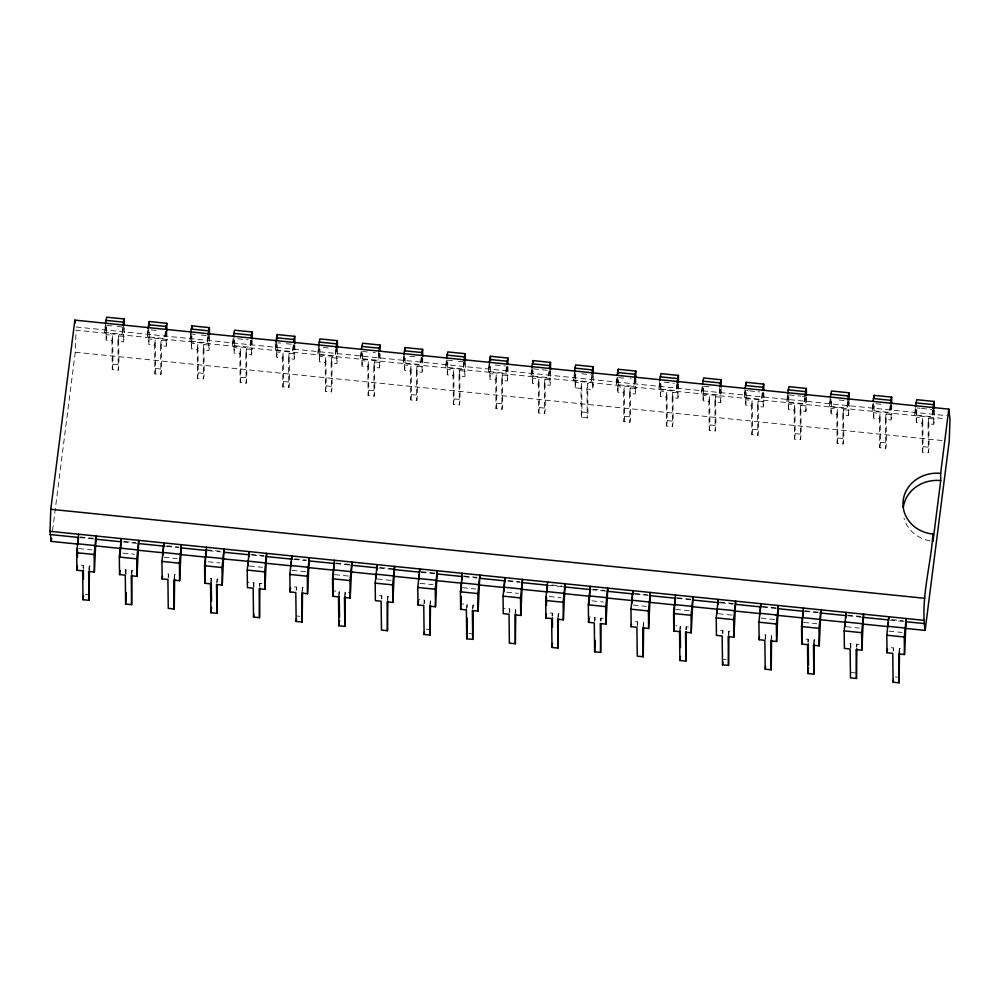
<?xml version="1.0" encoding="UTF-8"?>
<svg xmlns="http://www.w3.org/2000/svg" width="1000" height="1000" viewBox="0 0 1000 1000"><rect width="100%" height="100%" fill="white"/><g stroke="black" fill="none" stroke-linecap="round" stroke-linejoin="round"><path stroke-width="0.75" stroke-dasharray="5 3.75" d="M52.55 530.625L75.263 352.225L76.05 330.2L945.337 418.738M105.525 323.088L104.688 332.463L122.137 334.237L123.05 327.075L114.325 326.188M104.688 332.463L105.6 325.3L112.875 326.037M118.612 335.887L117.912 341.287L123.663 341.875L124.35 336.475L118.612 335.887L118.963 364.762L118.275 370.163L112.3 369.562L111.938 340.675L106.2 340.1L106.762 324.475M82.987 568.125L83.338 565.425L77.6 564.837M111.938 340.675L112.638 335.275L106.888 334.688M112.3 369.562L112.987 364.15L112.638 335.275M88.8 570.075L89.312 566.025L92.175 566.325M122.625 327.587L122.137 334.237M147.812 330.15L147.312 336.8L164.775 338.587L165.688 331.413M147.312 336.8L148.225 329.637M161.238 340.225L160.55 345.625L166.287 346.213L166.975 340.812L161.238 340.225L161.588 369.113L160.9 374.513L154.925 373.9L154.575 345.025L148.837 344.438L149.412 330.275M125.45 573.812L125.962 569.763L121.662 569.325M154.575 345.025L155.262 339.613L149.525 339.038M154.925 373.9L155.612 368.5L155.262 339.613M131.425 574.425L131.938 570.375L134.812 570.662M165.263 331.925L164.775 338.587M190.613 333.125L189.95 341.15L207.4 342.925L208.312 335.763L201.05 335.025M189.95 341.15L190.863 333.988L195.225 334.425M203.875 344.575L203.188 349.975L208.925 350.562L209.613 345.15L203.875 344.575L204.225 373.45L203.538 378.85L197.562 378.237L197.213 349.363L191.462 348.775L192.025 333.162M168.088 578.162L168.6 574.1L164.288 573.663M197.213 349.363L197.9 343.963L192.15 343.375M197.562 378.237L198.25 372.837L197.9 343.963M174.062 578.763L174.575 574.712L180.312 575.3M207.9 336.275L207.4 342.925M233.075 338.837L232.587 345.487L250.037 347.262L250.95 340.1M232.587 345.487L233.5 338.325M246.5 348.913L245.812 354.312L251.55 354.9L252.237 349.5L246.5 348.913L246.85 377.788L246.163 383.2L240.188 382.587L239.838 353.713L234.1 353.125L234.675 338.963M210.712 582.5L211.225 578.45L206.925 578.013M239.838 353.713L240.525 348.3L234.788 347.713M240.188 382.587L240.875 377.188L240.525 348.3M216.688 583.112L217.2 579.05L220.075 579.35M250.525 340.613L250.037 347.262M275.938 341.825L275.275 349.837L292.725 351.613L293.637 344.45M275.275 349.837L276.188 342.675L280.55 343.113M289.188 353.263L288.5 358.663L294.237 359.25L294.925 353.85L289.188 353.263L289.538 382.137L288.85 387.537L282.875 386.938L282.525 358.05L276.788 357.475L277.35 341.85M253.35 586.838L253.863 582.788L248.125 582.2M282.525 358.05L283.212 352.65L277.475 352.062M282.875 386.938L283.562 381.525L283.212 352.65M259.488 586.1L259.837 583.4L262.712 583.688M293.212 344.963L292.725 351.613M318.387 347.525L317.9 354.175L335.363 355.962L336.275 348.787M317.9 354.175L318.812 347.013M331.825 357.6L331.138 363L336.875 363.587L337.562 358.188L331.825 357.6L332.175 386.475L331.488 391.887L325.513 391.275L325.163 362.4L319.413 361.812L320 347.65M296.15 589.837L296.488 587.125L292.188 586.688M325.163 362.4L325.85 356.987L320.112 356.413M325.513 391.275L326.2 385.875L325.85 356.987M301.95 591.788L302.462 587.737L308.212 588.325M335.85 349.3L335.363 355.962M361.025 351.863L360.538 358.525L377.987 360.3L378.9 353.137L373.088 352.537M360.538 358.525L361.45 351.362L367.262 351.95M374.45 361.938L373.762 367.35L379.5 367.938L380.188 362.525L374.45 361.938L374.812 390.825L374.113 396.225L368.137 395.613L367.788 366.737L362.05 366.15L362.612 350.538M338.5 596.888L339.188 591.475L333.438 590.9M367.788 366.737L368.475 361.337L362.738 360.75M368.137 395.613L368.825 390.213L368.475 361.337M344.475 597.487L345.163 592.087L349.462 592.525M378.825 350.925L377.987 360.3M403.65 356.213L403.162 362.863L420.625 364.637L421.538 357.475M403.162 362.863L404.075 355.7M417.088 366.287L416.4 371.688L422.137 372.275L422.825 366.875L417.088 366.287L417.438 395.163L416.75 400.562L410.775 399.963L410.425 371.075L404.688 370.5L405.262 356.337M381.475 598.525L381.812 595.825L376.075 595.237M410.425 371.075L411.112 365.675L405.375 365.087M410.775 399.963L411.463 394.562L411.112 365.675M387.275 600.487L387.788 596.425L390.662 596.725M421.112 357.987L420.625 364.637M446.287 360.55L445.8 367.2L463.25 368.988L464.162 361.825M445.8 367.2L446.712 360.037L452.525 360.637M459.712 370.625L459.025 376.037L464.775 376.613L465.462 371.213L459.712 370.625L460.075 399.513L459.387 404.913L453.413 404.3L453.05 375.425L447.312 374.837L447.9 360.675M423.925 604.212L424.45 600.163L418.7 599.575M453.05 375.425L453.738 370.025L448 369.438M453.413 404.3L454.1 398.9L453.738 370.025M429.738 606.175L430.425 600.775L433.288 601.062M463.738 362.325L463.25 368.988M489.087 363.525L488.425 371.55L505.887 373.325L506.8 366.163M488.425 371.55L489.338 364.387M502.35 374.975L501.662 380.375L507.4 380.962L508.088 375.55L502.35 374.975L502.7 403.85L502.013 409.25L496.037 408.65L495.688 379.762L489.95 379.175L490.525 365.025M466.388 609.913L467.075 604.5L461.337 603.925M495.688 379.762L496.375 374.363L490.637 373.775M496.037 408.65L496.725 403.237L496.375 374.363M472.537 609.163L473.05 605.112L475.925 605.4M506.375 366.675L505.887 373.325M531.55 369.237L531.062 375.887L548.513 377.663L549.25 371.938M531.062 375.887L531.975 368.725L540.7 369.613M544.975 379.312L544.288 384.712L550.037 385.3L550.725 379.9L544.975 379.312L545.337 408.188L544.65 413.6L538.675 412.987L538.312 384.113L532.575 383.525L533.162 369.363M509.188 612.9L509.712 608.85L503.963 608.263M538.312 384.113L539 378.7L533.263 378.125M538.675 412.987L539.362 407.587L539 378.7M515 614.862L515.688 609.45L518.55 609.75M549 371.012L548.513 377.663M574.525 370.85L573.688 380.238L591.15 382.013L592.062 374.85M573.688 380.238L575.013 371.475L575.212 387.863L580.95 388.45L581.3 417.325L587.275 417.938L587.962 412.537L587.612 383.65L593.35 384.237L592.663 389.637L586.925 389.062L587.612 383.65M575.212 387.863L575.788 373.7M552 615.887L552.337 613.188L548.038 612.75M580.95 388.45L581.638 383.05L575.9 382.463M581.3 417.325L581.987 411.925L581.638 383.05M557.8 617.85L558.312 613.8L561.188 614.087M591.638 375.35L591.15 382.013M616.812 377.925L616.325 384.575L633.775 386.35L634.688 379.188L630.325 378.738M616.325 384.575L617.238 377.413L624.513 378.15M630.237 388L629.55 393.4L635.3 393.988L635.988 388.575L630.237 388L630.6 416.875L629.913 422.275L623.938 421.675L623.575 392.788L617.837 392.212L618.425 378.05M594.45 621.587L594.975 617.525L589.237 616.95M623.575 392.788L624.263 387.388L618.525 386.8M623.938 421.675L624.625 416.262L624.263 387.388M600.6 620.837L600.95 618.138L606.688 618.725M634.612 376.975L633.775 386.35M659.45 382.262L658.95 388.913L676.413 390.7L677.325 383.525M658.95 388.913L659.688 383.188M672.875 392.337L672.188 397.738L677.925 398.325L678.612 392.925L672.875 392.337L673.225 421.213L672.537 426.625L666.562 426.012L666.213 397.137L660.475 396.55L661.05 382.388M637.263 624.575L637.6 621.875L631.862 621.287M666.213 397.137L666.9 391.725L661.162 391.15M666.562 426.012L667.25 420.613L666.9 391.725M642.887 627.888L643.575 622.487L646.45 622.775M676.9 384.038L676.413 390.7M702.138 386.613L701.65 393.263L719.1 395.037L719.825 389.312M701.65 393.263L702.55 386.1L709.825 386.838M715.562 396.688L714.875 402.088L720.612 402.675L721.3 397.275L715.562 396.688L715.913 425.562L715.225 430.975L709.25 430.363L708.9 401.488L703.162 400.9L703.737 386.737M679.55 631.625L680.238 626.213L675.925 625.775M708.9 401.488L709.587 396.075L703.85 395.487M709.25 430.363L709.938 424.963L709.587 396.075M685.863 629.525L686.213 626.825L689.075 627.112M719.587 388.387L719.1 395.037M744.938 389.588L744.275 397.612L761.737 399.387L762.638 392.225M744.275 397.612L745.188 390.438L748.1 390.737M758.2 401.025L757.513 406.438L763.25 407.013L763.938 401.613L758.2 401.025L758.55 429.913L757.862 435.312L751.888 434.7L751.538 405.825L745.788 405.238L746.35 389.613M722.525 633.263L722.862 630.562L717.125 629.975M751.538 405.825L752.225 400.425L746.475 399.837M751.888 434.7L752.575 429.3L752.225 400.425M728.325 635.225L728.838 631.163L733.15 631.6M762.225 392.725L761.737 399.387M787.4 395.288L786.912 401.95L804.362 403.725L805.088 398M786.912 401.95L787.825 394.787M800.825 405.375L800.138 410.775L805.875 411.362L806.562 405.95L800.825 405.375L801.175 434.25L800.487 439.65L794.513 439.05L794.163 410.163L788.425 409.588L789 395.425M765.037 638.962L765.55 634.9L761.25 634.462M794.163 410.163L794.85 404.762L789.112 404.175M794.513 439.05L795.2 433.638L794.85 404.762M770.837 640.913L771.525 635.513L774.4 635.812M804.85 397.075L804.362 403.725M830.2 398.275L829.538 406.287L847 408.062L847.913 400.9M829.538 406.287L830.45 399.125M843.462 409.712L842.775 415.112L848.512 415.7L849.2 410.3L843.462 409.712L843.812 438.587L843.125 444L837.15 443.387L836.8 414.513L831.05 413.925L831.612 398.3M807.837 641.95L808.188 639.25L802.45 638.663M836.8 414.513L837.487 409.1L831.737 408.525M837.15 443.387L837.837 437.987L837.487 409.1M813.65 643.913L814.163 639.85L819.9 640.438M847.487 401.413L847 408.062M872.663 403.975L872.175 410.637L889.625 412.413L890.537 405.25L887.625 404.95M872.175 410.637L873.088 403.462M886.087 414.05L885.4 419.462L891.137 420.037L891.825 414.637L886.087 414.05L886.438 442.938L885.75 448.338L879.775 447.725L879.425 418.85L873.688 418.263L874.262 404.1M850.3 647.638L850.812 643.587L846.513 643.15M879.425 418.85L880.113 413.45L874.375 412.863M879.775 447.725L880.462 442.325L880.113 413.45M856.45 646.9L856.8 644.2L862.537 644.788M890.288 404.387L889.625 412.413M915.288 408.325L914.8 414.975L932.262 416.75L933.175 409.588M914.8 414.975L915.713 407.812L920.075 408.25M928.725 418.4L928.037 423.8L933.775 424.387L934.463 418.988L928.725 418.4L929.075 447.275L928.388 452.675L922.412 452.075L922.062 423.188L916.325 422.612L916.9 408.45M893.112 650.638L893.45 647.938L887.712 647.35M922.062 423.188L922.75 417.788L917.013 417.2M922.412 452.075L923.1 446.662L922.75 417.788M898.913 652.588L899.425 648.538L902.3 648.838M932.75 410.1L932.262 416.75M151.137 329.938L158.412 330.675M237.862 338.775L248.038 339.812M286.363 343.713L292.188 344.3M323.175 347.463L330.45 348.2M409.9 356.287L415.712 356.887M458.35 361.225L462.713 361.675M495.163 364.975L505.337 366.012M542.15 369.762L549.425 370.5M581.875 373.812L590.6 374.7M664.237 382.2L674.412 383.237M749.55 390.887L759.737 391.925M789.275 394.938L800.913 396.112M802.362 396.262L805.275 396.562M839.175 400.012L845 400.613M875.987 403.762L881.812 404.363M921.538 408.4L931.712 409.438M76.013 326.975L946.85 415.675M75.263 352.225L943 440.6M112.987 364.15L118.963 364.762M155.612 368.5L161.588 369.113M198.25 372.837L204.225 373.45M240.875 377.188L246.85 377.788M283.562 381.525L289.538 382.137M326.2 385.875L332.175 386.475M368.825 390.213L374.812 390.825M411.463 394.562L417.438 395.163M454.1 398.9L460.075 399.513M496.725 403.237L502.7 403.85M539.362 407.587L545.337 408.188M581.987 411.925L587.962 412.537M624.625 416.262L630.6 416.875M667.25 420.613L673.225 421.213M709.938 424.963L715.913 425.562M752.575 429.3L758.55 429.913M795.2 433.638L801.175 434.25M837.837 437.987L843.812 438.587M880.462 442.325L886.438 442.938M923.1 446.662L929.075 447.275M80.125 536.95L93.225 538.288M124.213 541.438L135.85 542.625M166.85 545.788L178.487 546.962M206.575 549.825L219.662 551.163M250.662 554.325L263.75 555.65M294.738 558.812L306.375 560M335.975 563.013L350.525 564.487M380.062 567.5L393.15 568.837M421.238 571.688L434.338 573.025M463.875 576.038L476.962 577.362M507.962 580.525L519.6 581.712M552.05 585.013L562.225 586.05M593.225 589.212L604.862 590.4M634.4 593.4L647.487 594.738M677.025 597.75L691.575 599.225M719.663 602.087L734.212 603.575M762.35 606.438L776.9 607.913M804.987 610.775L818.075 612.112M847.613 615.125L860.7 616.45M891.7 619.612L903.337 620.8M79.538 537.537L93.5 538.962M123 541.962L136.962 543.387M166.462 546.388L178.875 547.663M208.375 550.662L220.787 551.925M251.838 555.087L264.262 556.35M293.75 559.362L306.175 560.625M335.662 563.625L349.637 565.05M379.125 568.05L393.1 569.475M421.037 572.325L435.012 573.75M464.5 576.75L476.925 578.013M507.975 581.175L520.388 582.438M548.325 585.288L562.3 586.712M591.8 589.712L605.763 591.138M635.262 594.138L647.675 595.4M677.175 598.413L691.137 599.837M720.638 602.837L733.05 604.1M762.55 607.1L776.525 608.525M804.463 611.375L818.438 612.8M847.925 615.8L861.9 617.225M889.837 620.075L903.812 621.487M78.85 548.6L91.938 549.925M122.938 553.088L134.575 554.275M164.112 557.275L177.2 558.612M208.2 561.775L219.838 562.95M249.375 565.962L262.462 567.3M292.013 570.3L306.55 571.788M334.7 574.65L349.237 576.138M377.325 579L391.875 580.475M419.963 583.337L433.05 584.675M462.587 587.675L475.688 589.012M506.675 592.175L518.312 593.35M549.312 596.512L560.95 597.7M591.938 600.85L603.575 602.038M633.112 605.05L646.213 606.388M675.75 609.388L690.3 610.875M718.375 613.737L732.925 615.212M761.075 618.075L777.075 619.712M803.7 622.425L816.787 623.75M846.338 626.763L859.425 628.1M888.962 631.112L902.05 632.438M85.188 594.45L88.175 594.75M296.85 616.013L299.837 616.312M426.287 629.2L430.775 629.65M468.925 633.538L473.4 633.987M723.225 659.438L726.213 659.737M851.175 672.475L855.65 672.925M895.3 676.963L899.775 677.425M934.35 410.225L934.463 418.988M933.587 409.487L933.775 424.387M928.037 423.8L928.388 452.675M916.15 409.2L916.325 422.612M899.425 648.538L899.475 653.1M891.7 404.425L891.825 414.637M890.962 405.15L891.137 420.037M893.45 647.938L893.487 650.975M885.4 419.462L885.75 448.338M873.5 403.363L873.688 418.263M856.8 644.2L856.825 647.237M849.087 401.538L849.2 410.3M848.325 400.8L848.512 415.7M850.812 643.587L850.875 648.15M842.775 415.112L843.125 444M830.875 399.025L831.05 413.925M814.163 639.85L814.212 644.412M806.462 397.2L806.562 405.95M805.713 397.95L805.875 411.362M808.188 639.25L808.225 642.288M800.138 410.775L800.487 439.65M788.238 394.688L788.425 409.588M771.525 635.513L771.562 638.55M763.825 392.85L763.938 401.613M763.062 392.113L763.25 407.013M765.55 634.9L765.612 639.462M757.513 406.438L757.862 435.312M745.612 390.337L745.788 405.238M728.838 631.163L728.9 635.725M721.2 388.512L721.3 397.275M720.45 389.263L720.612 402.675M722.862 630.562L722.9 633.6M714.875 402.088L715.225 430.975M702.975 386L703.162 400.9M686.213 626.825L686.25 629.862M678.512 384.162L678.612 392.925M677.75 383.425L677.925 398.325M680.238 626.213L680.275 629.25M672.188 397.738L672.537 426.625M660.312 383.137L660.475 396.55M643.575 622.487L643.612 625.525M635.862 378.363L635.988 388.575M635.1 377.6L635.3 393.988M637.6 621.875L637.663 626.438M629.55 393.4L629.913 422.275M617.663 377.312L617.837 392.212M600.95 618.138L600.988 621.175M593.25 375.487L593.35 384.237M592.463 373.25L592.663 389.637M594.975 617.525L595.013 620.575M586.925 389.062L587.275 417.938M558.312 613.8L558.35 616.838M550.612 371.138L550.725 379.9M549.837 368.913L550.037 385.3M552.337 613.188L552.375 616.225M544.288 384.712L544.65 413.6M532.4 368.625L532.575 383.525M515.688 609.45L515.725 612.5M507.987 366.8L508.088 375.55M507.212 366.062L507.4 380.962M509.712 608.85L509.75 611.888M501.662 380.375L502.013 409.25M489.75 362.788L489.95 379.175M473.05 605.112L473.088 608.15M465.35 362.45L465.462 371.213M464.575 360.225L464.775 376.613M467.075 604.5L467.113 607.55M459.025 376.037L459.387 404.913M447.137 359.938L447.312 374.837M430.425 600.775L430.462 603.812M422.713 358.113L422.825 366.875M421.95 357.375L422.137 372.275M424.45 600.163L424.487 603.2M416.4 371.688L416.75 400.562M404.5 355.6L404.688 370.5M387.788 596.425L387.825 599.475M380.087 353.775L380.188 362.525M379.325 353.038L379.5 367.938M381.812 595.825L381.85 598.862M373.762 367.35L374.113 396.225M361.863 351.25L362.05 366.15M345.163 592.087L345.2 595.125M337.45 349.425L337.562 358.188M336.675 347.2L336.875 363.587M339.188 591.475L339.225 594.513M331.138 363L331.488 391.887M319.212 345.425L319.413 361.812M302.462 587.737L302.5 590.775M294.825 345.087L294.925 353.85M294.062 344.35L294.237 359.25M296.488 587.125L296.525 590.175M288.5 358.663L288.85 387.537M276.6 342.575L276.788 357.475M259.837 583.4L259.875 586.438M252.113 339.275L252.237 349.5M251.375 340L251.55 354.9M253.863 582.788L253.912 587.35M245.812 354.312L246.163 383.2M233.9 336.737L234.1 353.125M217.2 579.05L217.237 582.1M209.5 336.4L209.613 345.15M208.725 334.175L208.925 350.562M211.225 578.45L211.287 583M203.188 349.975L203.538 378.85M191.262 332.388L191.462 348.775M174.575 574.712L174.625 579.275M166.85 330.6L166.975 340.812M166.112 331.312L166.287 346.213M168.6 574.1L168.637 577.15M160.55 345.625L160.9 374.513M148.637 328.05L148.837 344.438M131.938 570.375L131.975 573.413M124.237 327.713L124.35 336.475M123.462 325.487L123.663 341.875M125.962 569.763L126.025 574.325M117.912 341.287L118.275 370.163M106.025 325.2L106.2 340.1M89.312 566.025L89.362 570.588M83.338 565.425L83.375 568.462M930.1 540.887A33.788 30.55 -0.7 0 1 904 518.1"/><path stroke-width="1.5" d="M77.575 544.075L51.188 541.388L50 531.312L50.788 509.288L74.875 320.125L948.812 409.137L950 419.212L949.212 441.238L925.125 630.4L904.95 628.337M925.125 630.4C920.438 598.3 930.9 566 932.913 534.075A33.788 30.55 -0.7 0 1 903.213 500.3A33.788 30.55 -0.7 0 1 940.638 473.363L948.812 409.137M89.388 572.112L88.975 600.312L83 599.7L82.65 570.825L76.912 570.237L76.688 552.725L78.65 534.237M94.362 572.013L94.15 554.5L96.1 536.013L94.362 572.013L88.625 571.438L88.975 600.312M132 574.925L131.613 604.65L125.638 604.05L125.275 575.163L119.537 574.575L119.325 557.062L121.275 538.575L120.062 555.763M137 576.362L136.775 558.85L138.725 540.35L137 576.362L131.25 575.775L131.613 604.65M174.625 579.275L174.237 609L168.263 608.387L167.913 579.513L162.175 578.925L161.95 561.413L163.912 542.913L162.775 555.638M179.625 580.7L179.412 563.188L181.363 544.7L179.625 580.7L173.888 580.112L174.237 609M217.275 585.138L216.875 613.337L210.9 612.725L210.538 583.85L204.8 583.263L204.587 565.75L206.537 547.263M205.538 558.488L204.8 583.263M222.262 585.037L222.037 567.525L224 549.038L222.262 585.037L216.513 584.462L216.875 613.337M259.887 587.962L259.5 617.675L253.525 617.075L253.175 588.188L247.438 587.612L247.225 570.087L249.175 551.6L248.837 557.038M247.925 565.812L248.287 561.337L221.938 558.775M264.887 589.388L264.675 571.875L266.625 553.375L264.887 589.388L259.15 588.8L259.5 617.675M302.525 592.3L302.137 622.025L296.163 621.413L295.8 592.537L290.062 591.95L289.85 574.438L291.8 555.938L291.837 558.513M307.525 593.725L307.312 576.213L309.262 557.725L307.525 593.725L301.775 593.138L302.137 622.025M345.213 596.65L344.825 626.375L338.85 625.763L338.5 596.888L332.75 596.3L332.537 578.787L334.487 560.288M333.488 571.512L332.75 596.3M350.213 598.075L350 580.562L351.95 562.062L350.213 598.075L344.475 597.487L344.825 626.375M387.85 600.988L387.45 630.712L381.475 630.1L381.125 601.225L375.387 600.638L375.175 583.125L377.125 564.637L376.788 570.062M375.875 578.85L376.238 574.362M392.837 602.413L392.625 584.9L394.575 566.413L392.837 602.413L387.1 601.838L387.45 630.712M430.475 605.325L430.087 635.05L424.113 634.45L423.762 605.562L418.013 604.987L417.8 587.463L419.75 568.975L419.787 571.55M435.475 606.763L435.262 589.25L437.212 570.75L435.475 606.763L429.738 606.175L430.087 635.05M473.125 611.188L472.713 639.4L466.737 638.787L466.388 609.913L460.65 609.325L460.438 591.812L462.388 573.312L461.875 580.188M461.5 583.05L461.188 592M478.1 611.1L477.887 593.587L479.837 575.1L478.1 611.1L472.362 610.513L472.713 639.4M515.737 614.012L515.35 643.737L509.375 643.125L509.025 614.25L503.275 613.663L503.062 596.15L505.012 577.663L503.762 591.875M520.737 615.45L520.525 597.925L522.475 579.438L520.737 615.45L515 614.862L515.35 643.737M558.375 618.362L557.975 648.075L552 647.475L551.65 618.587L545.913 618.013L545.7 600.487L547.65 582M563.362 619.788L563.15 602.275L565.1 583.775L563.362 619.788L557.625 619.2L557.975 648.075M601.025 624.225L600.612 652.425L594.637 651.812L594.288 622.938L588.538 622.35L588.325 604.837L590.275 586.337L589.062 603.538M606 624.125L605.788 606.613L607.737 588.125L606 624.125L600.262 623.538L600.612 652.425M643.637 627.038L643.238 656.762L637.263 656.15L636.912 627.275L631.175 626.688L630.962 609.175L632.913 590.688L631.788 603.413M648.625 628.475L648.413 610.95L650.362 592.463L648.625 628.475L642.887 627.888L643.238 656.762M686.263 631.388L685.875 661.112L679.9 660.5L679.55 631.625L673.812 631.038L673.587 613.525L675.55 595.025M674.538 606.25L673.812 631.038M691.263 632.812L691.05 615.3L693 596.8L691.263 632.812L685.525 632.225L685.875 661.112M728.913 637.25L728.512 665.45L722.537 664.837L722.175 635.962L716.438 635.375L716.225 617.863L718.175 599.375L717.837 604.8M716.925 613.587L717.3 609.1M733.9 637.15L733.675 619.637L735.625 601.15L733.9 637.15L728.15 636.575L728.512 665.45M771.587 640.075L771.2 669.8L765.225 669.188L764.862 640.312L759.125 639.725L758.913 622.212L760.863 603.713L759.987 613.45M776.587 641.5L776.375 623.987L778.325 605.5L776.587 641.5L770.837 640.913L771.2 669.8M814.212 644.412L813.825 674.137L807.85 673.525L807.5 644.65L801.762 644.062L801.55 626.55L803.5 608.062M802.487 619.288L801.762 644.062M819.212 645.85L819 628.325L820.95 609.837L819.212 645.85L813.475 645.263L813.825 674.137M856.85 648.763L856.462 678.475L850.487 677.875L850.125 648.988L844.388 648.413L844.175 630.887L846.125 612.4L845.8 617.837M844.875 626.613L845.25 622.137M861.85 650.188L861.637 632.675L863.587 614.175L861.85 650.188L856.1 649.6L856.462 678.475M899.475 653.1L899.087 682.825L893.112 682.212L892.763 653.337L887.025 652.75L886.812 635.237L888.763 616.75L888.787 619.312M904.475 654.525L904.262 637.013L906.213 618.525L904.475 654.525L898.737 653.95L899.087 682.825M51.188 541.388L51.575 538.312M105.525 323.088L106.675 317.175L124.138 318.95L124.2 324.787M77.763 543.962L78.487 538.237M76.912 570.237L77.425 566.188M83 599.7L83.513 595.65M122.975 324.862L124.138 318.95M147.975 328.787L149.312 321.525L166.762 323.3L166.85 330.6M119.537 574.575L120.05 570.525M125.638 604.05L126.25 592.562M165.613 329.2L166.762 323.3M190.613 333.125L191.938 325.863L209.4 327.638L209.488 334.938M162.175 578.925L162.512 576.225M208.062 334.913L209.4 327.638M233.412 336.112L234.575 330.2L252.025 331.975L252.1 337.825M205.837 555.562L206.575 549.825M210.9 612.725L211.588 607.325M250.875 337.887L252.025 331.975M275.938 341.825L277.262 334.55L294.713 336.325L294.8 343.625M253.525 617.075L253.875 614.375M293.562 342.238L294.713 336.325M318.562 346.163L319.887 338.888L337.35 340.675L337.438 347.975M290.925 565.675L291.462 561.375M290.062 591.95L290.575 587.9M296.163 621.413L296.5 618.713M336.025 347.938L337.35 340.675M361.375 349.137L362.525 343.237L379.975 345.012L380.05 350.85M333.787 568.587L334.525 562.863M338.85 625.763L339.538 620.363M378.825 350.925L379.975 345.012M403.825 354.85L405.15 347.575L422.612 349.35L422.7 356.65M421.463 355.262L422.612 349.35M446.637 357.825L447.788 351.925L465.238 353.7L465.337 361M418.875 578.713L419.425 574.412M418.013 604.987L418.537 600.925M424.113 634.45L424.45 631.737M463.913 360.962L465.238 353.7M489.263 362.175L490.425 356.262L507.875 358.038L507.95 363.875M460.65 609.325L461.25 596.475M466.737 638.787L467.25 618.188M506.725 363.95L507.875 358.038M531.725 367.875L533.05 360.6L550.5 362.388L550.6 369.675M549.35 368.288L550.5 362.388M574.525 370.85L575.688 364.95L593.138 366.725L593.225 374.025M546.763 591.737L547.5 586M545.913 618.013L546.425 613.95M552 647.475L552.525 643.425M591.812 373.988L593.138 366.725M617.163 375.2L618.312 369.288L635.775 371.062L635.837 376.9M588.538 622.35L589.062 618.3M594.637 651.812L595.25 640.325M634.612 376.975L635.775 371.062M659.613 380.9L660.95 373.625L678.4 375.412L678.487 382.7M631.175 626.688L631.525 623.987M677.075 382.675L678.4 375.412M702.475 383.888L703.637 377.975L721.087 379.75L721.175 387.05M674.85 603.325L675.575 597.6M679.9 660.5L680.413 656.45M719.762 387.025L721.087 379.75M745.113 388.225L746.263 382.325L763.725 384.1L763.787 389.938M722.537 664.837L722.875 662.138M762.562 390L763.725 384.1M787.575 393.938L788.9 386.662L806.35 388.438L806.438 395.737M759.125 639.725L759.475 637.025M765.225 669.188L765.562 666.488M805.025 395.712L806.35 388.438M830.375 396.912L831.525 391L848.988 392.788L849.075 400.075M802.8 616.362L803.525 610.625M807.85 673.525L808.538 668.125M847.663 400.05L848.988 392.788M873 401.25L874.163 395.35L891.612 397.125L891.688 402.962M890.462 403.038L891.612 397.125M915.462 406.962L916.787 399.688L934.25 401.463L934.338 408.762M887.875 626.475L888.425 622.175M887.025 652.75L887.537 648.7M893.112 682.212L893.462 679.513M932.925 408.738L934.25 401.463M940.638 473.363L940.725 480.575L933 541.3L932.913 534.075M105.875 320.363L123.325 322.137M148.5 324.7L165.95 326.475M191.137 329.05L208.588 330.825M233.762 333.387L251.225 335.163M276.45 337.738L293.913 339.513M319.088 342.075L336.538 343.85M361.712 346.425L379.175 348.2M404.35 350.763L421.8 352.537M446.975 355.1L464.438 356.875M489.613 359.45L507.062 361.225M532.238 363.787L549.7 365.562M574.875 368.125L592.325 369.913M617.5 372.475L634.963 374.25M660.138 376.812L677.588 378.587M702.825 381.163L720.288 382.938M745.462 385.5L762.913 387.287M788.088 389.85L805.55 391.625M830.725 394.188L848.175 395.962M873.35 398.525L890.812 400.312M915.987 402.875L933.438 404.65M50.788 509.288L924.737 598.3M50 531.312L923.95 620.325M50.038 534.538L77.975 537.375M95.05 539.125L121.45 541.812M138.525 543.55L164.913 546.237M180.438 547.812L206.825 550.5M223.9 552.238L248.738 554.775M265.812 556.512L292.2 559.2M309.275 560.938L334.113 563.462M351.188 565.212L377.575 567.9M393.1 569.475L419.487 572.163M436.562 573.9L462.95 576.587M480.025 578.325L504.862 580.862M521.938 582.6L546.775 585.125M563.85 586.862L590.237 589.55M607.312 591.3L633.713 593.987M649.225 595.562L675.625 598.25M692.7 599.987L719.087 602.675M736.162 604.412L761 606.95M778.075 608.688L802.913 611.213M819.987 612.95L846.375 615.638M863.45 617.388L888.288 619.913M905.362 621.65L923.988 623.55M77.425 543.763L94.887 545.538M120.062 548.112L137.513 549.888M162.688 552.45L180.15 554.225M205.325 556.788L222.775 558.562M247.963 561.138L265.413 562.913M290.587 565.475L308.05 567.25M333.275 569.825L350.737 571.6M375.913 574.163L393.363 575.938M418.537 578.513L436 580.288M461.175 582.85L478.625 584.625M503.8 587.188L521.263 588.975M546.438 591.538L563.888 593.312M589.062 595.875L606.525 597.65M631.7 600.212L649.15 602M674.325 604.562L691.787 606.337M716.963 608.9L734.412 610.675M759.65 613.25L777.113 615.025M802.288 617.587L819.737 619.375M844.912 621.938L862.375 623.713M887.55 626.275L905 628.05M94.65 545.812L121.037 548.5M138.112 550.237L162.95 552.762M180.025 554.513L204.862 557.038M265.4 563.2L291.788 565.887M307.312 567.475L333.7 570.163M350.775 571.9L377.163 574.587M394.237 576.325L419.075 578.85M436.15 580.6L460.988 583.125M478.062 584.862L504.45 587.55M521.525 589.288L546.362 591.825M563.438 593.562L589.837 596.25M606.912 597.987L631.75 600.513M648.825 602.25L675.212 604.938M690.738 606.525L717.125 609.212M734.2 610.95L760.588 613.638M776.112 615.225L802.5 617.913M819.575 619.65L845.962 622.337M863.037 624.075L887.875 626.6M76.688 552.725L94.15 554.5M119.325 557.062L136.775 558.85M161.95 561.413L179.412 563.188M204.587 565.75L222.037 567.525M247.225 570.087L264.675 571.875M289.85 574.438L307.312 576.213M332.537 578.787L350 580.562M375.175 583.125L392.625 584.9M417.8 587.463L435.262 589.25M460.438 591.812L477.887 593.587M503.062 596.15L520.525 597.925M545.7 600.487L563.15 602.275M588.325 604.837L605.788 606.613M630.962 609.175L648.413 610.95M673.587 613.525L691.05 615.3M716.225 617.863L733.675 619.637M758.913 622.212L776.375 623.987M801.55 626.55L819 628.325M844.175 630.887L861.637 632.675M886.812 635.237L904.262 637.013M74.875 320.125L75.325 322.863M874.163 395.35L874.2 398.263M808.238 643.812L808.5 665.088M746.263 382.325L746.3 385.238M680.288 630.775L680.5 647.5M618.312 369.288L618.362 373.663M552.4 617.75L552.513 626.862M546.4 596.213L546.512 605.15M533.05 360.6L533.088 363.525M490.425 356.262L490.475 360.637M405.15 347.575L405.188 350.5M339.237 596.038L339.5 617.312M277.262 334.55L277.312 338.925M211.287 583L211.513 601.25M191.938 325.863L191.975 328.775M149.312 321.525L149.362 325.9M83.387 569.975L83.5 579.1M77.4 548.45L77.5 557.388M903.3 507.525A33.788 30.55 -0.7 0 1 940.725 480.575"/></g></svg>
